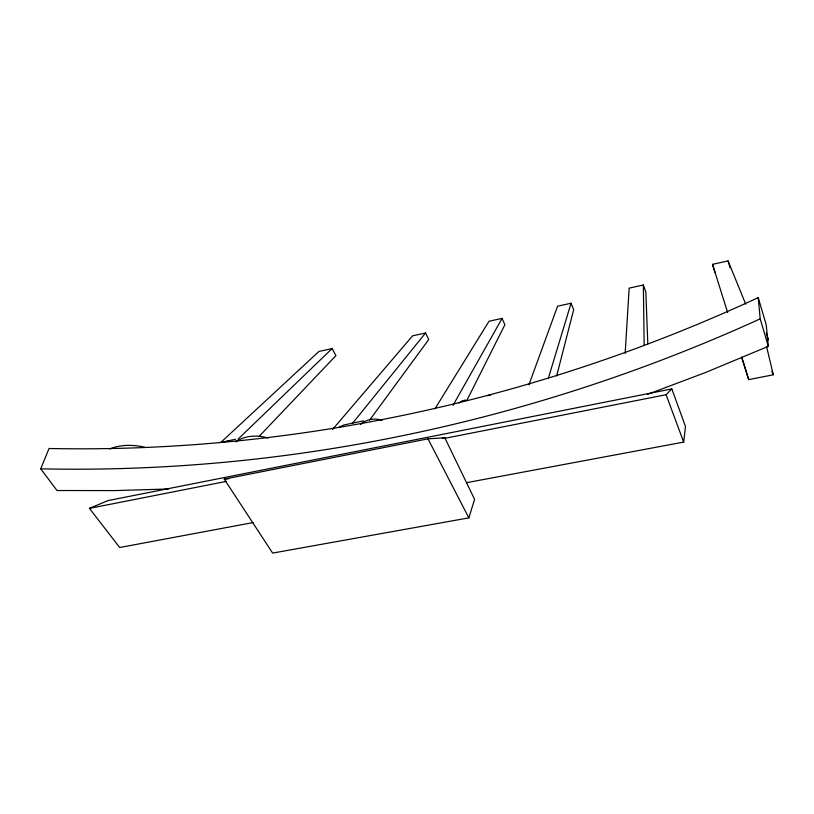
<?xml version="1.0" encoding="UTF-8"?>
<svg xmlns="http://www.w3.org/2000/svg" width="814" height="814" viewBox="0 0 814 814"><rect width="100%" height="100%" fill="white"/><g stroke="black" fill="none" stroke-linecap="round" stroke-linejoin="round"><path stroke-width="1.22" d="M625.152 353.429L629.161 288.125L643.365 285.002L645.848 292.043L647.812 343.823M466.564 482.682L683.679 442.094L685.49 426.556L671.835 388.919L107.957 500.6L89.438 508.384L119.689 547.507L253.205 522.557M556.654 375.956L573.646 309.758L571.062 303.225L557.61 306.176L528.917 384.788M548.443 377.889L571.062 303.225M468.854 517.877L474.582 499.358L444.81 437.769L428.001 438.838L224.237 479.131L272.639 553.082L468.854 517.877L428.001 438.838M168.6 488.99L114.916 490.588L57.031 490.516L40.7 468.823L49.054 448.494C293.04 453.54 537.037 400.244 758.231 297.619L766.249 325L768.324 346.337L705.85 372.385L647.364 394.434M467.307 399.532L504.884 324.776L502.085 318.386L489.011 321.255L434.981 408.76M453.011 405.352L502.085 318.386M369.688 420.014L428.734 339.53L425.559 332.977L412.586 335.836L332.57 429.456M352.554 423.29L425.559 332.977M258.984 436.538L335.907 355.647L332.092 348.565L318.895 351.485L220.818 442.419M444.403 438.41L666.106 394.709L671.835 388.919M238.054 439.153L332.092 348.565M360.51 424.613C366.117 419.027 374.857 417.857 382.173 420.35M235.734 441.87C245.065 435.256 257.478 434.869 268.152 438.064M458.893 402.961L462.21 400.824L465.995 400M338.736 427.472L343.589 425.061L348.921 423.921M758.231 297.619L760.195 318.834C535.368 421.449 287.953 474.338 40.7 468.823M109.676 448.992C120.686 444.454 133.13 444.556 144.587 447.191M715.018 272.385L712.515 264.357L728.062 260.918L745.716 304.182M487.352 395.685L490.771 394.932M227.299 440.974L235.602 439.265M349.857 423.656L363.492 420.869M221.754 442.226L228.592 440.852M442.328 438.258L444.81 437.769M89.438 508.384L226.445 481.379M742.022 358.353L748.717 379.629L773.3 374.786L766.635 346.805M224.237 479.131L229.253 478.612M666.106 394.709L683.679 442.094M712.515 264.357L727.635 312.484M741.686 357.01L748.717 379.629M728.062 260.918L730.158 267.826M760.195 318.834L768.324 346.337M766.269 332.692L768.426 339.998A114.164 3.561 71.9 0 0 767.368 337.464M643.365 285.002L644.159 345.299M771.876 371.388A410.673 10.226 71.6 0 1 773.3 374.786"/></g></svg>
